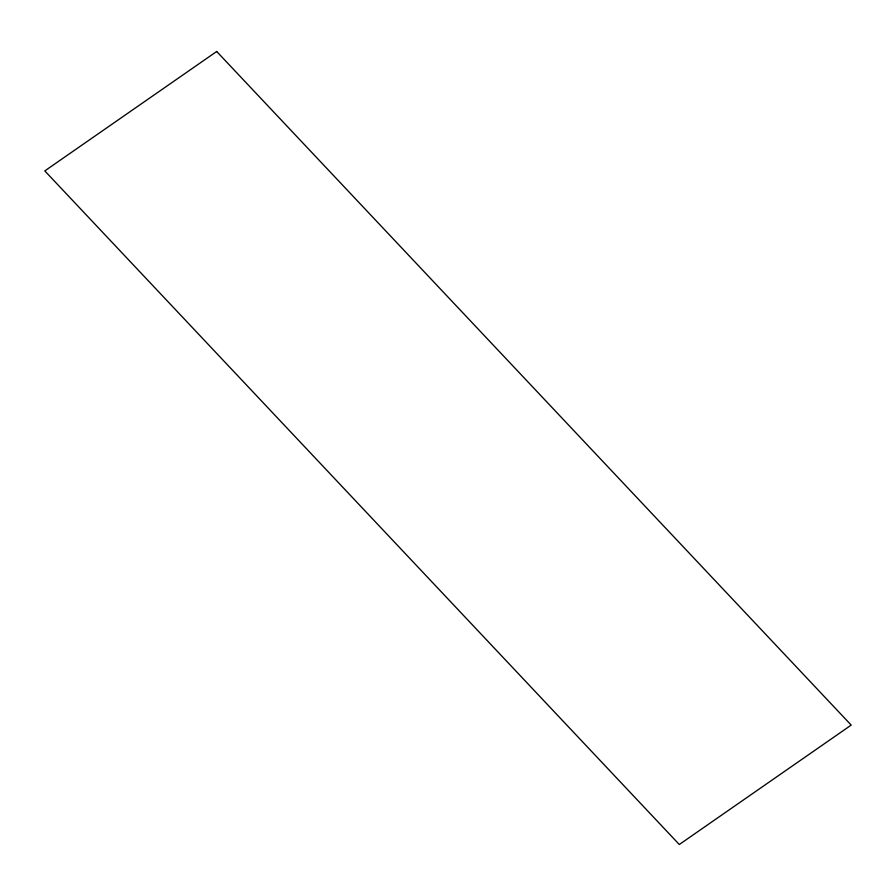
<?xml version="1.0" encoding="UTF-8"?>
<svg xmlns="http://www.w3.org/2000/svg" width="896" height="896" viewBox="0 0 896 896"><rect width="100%" height="100%" fill="white"/><g stroke="black" fill="none" stroke-linecap="round" stroke-linejoin="round"><path stroke-width="1.34" d="M216.698 51.486L44.8 170.901L679.302 844.514L851.2 725.099L216.698 51.486"/></g></svg>
